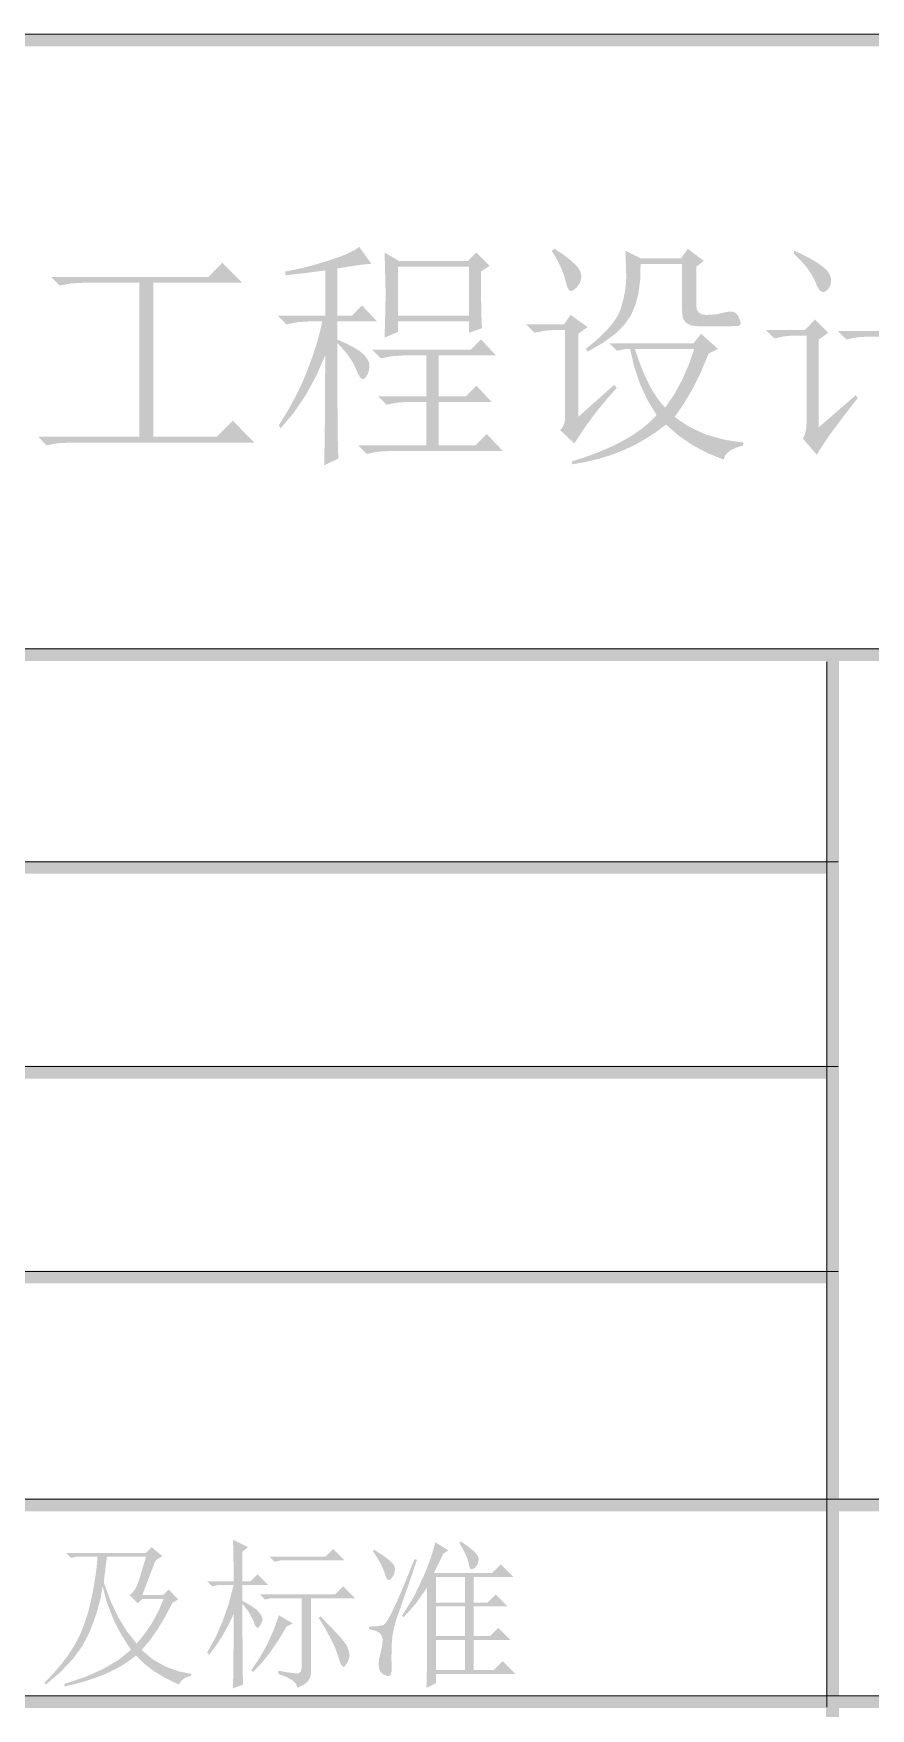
# Model space of a CAD drawing. Header units: millimetres. Extents: x 0 to 169, y 13 to 258.
# Drawn here: x 28.95 to 50.91, y 214.14 to 258.11 of the extents above; entities that cross this region are included whole.
import ezdxf

# ---------------------------------------------------------------- set-up
doc = ezdxf.new("R2010")
doc.units = ezdxf.units.MM

msp = doc.modelspace()

# ---------------------------------------------------------------- hatches: boundary and pattern name
h = msp.add_hatch(color=0)
h.dxf.hatch_style = 2
h.paths.add_polyline_path([(0, 257.767226), (168.994667, 257.767226), (168.994667, 258.105892), (0, 258.105892)])
h = msp.add_hatch(color=0)
h.dxf.hatch_style = 2
h.paths.add_polyline_path([(0.338667, 257.767226), (168.994667, 257.767226), (168.994667, 258.105892), (0.338667, 258.105892)])
h = msp.add_hatch(color=0)
h.paths.add_polyline_path([(38.162839, 250.124075), (38.190399, 251.254066), (38.162839, 252.356497), (38.537665, 252.13601), (40.345651, 252.13601), (40.571649, 252.356497), (40.918915, 252.009231), (40.692917, 251.860403), (40.693197, 251.587551), (40.694122, 251.339504), (40.695823, 251.116262), (40.698429, 250.917825), (40.702068, 250.744192), (40.706869, 250.595364), (40.712963, 250.47134), (40.720477, 250.372122), (40.373212, 250.250854), (40.373212, 250.54851), (38.510104, 250.54851), (38.510104, 250.272903)])
h.paths.add_polyline_path([(38.510104, 251.987182), (38.510104, 250.697339), (40.373212, 250.697339), (40.373212, 251.987182)])
h.paths.add_polyline_path([(37.843134, 249.80437), (40.422821, 249.80437), (40.692917, 250.074465), (41.089792, 249.655542), (39.579462, 249.655542), (39.579462, 248.586184), (40.296042, 248.586184), (40.571649, 248.861792), (40.968524, 248.437356), (39.579462, 248.437356), (39.579462, 247.29634), (40.544089, 247.29634), (40.841745, 247.593997), (41.266181, 247.147512), (38.289618, 247.147512), (37.975425, 247.129598), (37.694306, 247.070342), (37.468307, 247.29634), (39.254245, 247.29634), (39.254245, 248.437356), (38.80776, 248.437356), (38.497702, 248.418063), (38.212448, 248.365698), (37.991962, 248.586184), (39.254245, 248.586184), (39.254245, 249.655542), (38.658932, 249.655542), (38.348874, 249.63556), (38.06362, 249.578372)])
h.paths.add_polyline_path([(36.602899, 251.887964), (36.413764, 251.861178), (36.177086, 251.830775), (35.892865, 251.797271), (35.561102, 251.761184), (35.561102, 251.860403), (35.803896, 251.905792), (36.06891, 251.967201), (36.355628, 252.044112), (36.663533, 252.13601), (36.951715, 252.233248), (37.187188, 252.326869), (37.368916, 252.417389), (37.495868, 252.505325), (37.815573, 252.05884), (37.676047, 252.050744), (37.48071, 252.027145), (37.229562, 251.989077), (36.922604, 251.937573), (36.922604, 250.697339), (37.297431, 250.697339), (37.567526, 250.967434), (37.964401, 250.54851), (36.922604, 250.54851), (36.922604, 250.074465), (37.160402, 249.966892), (37.353241, 249.867071), (37.501639, 249.774484), (37.606111, 249.688615), (37.675271, 249.607827), (37.725311, 249.53014), (37.755714, 249.45452), (37.765964, 249.379934), (37.750116, 249.259356), (37.70533, 249.142911), (37.646074, 249.058851), (37.595087, 249.032668), (37.553573, 249.048171), (37.511026, 249.09468), (37.466412, 249.172195), (37.418698, 249.280715), (37.331882, 249.46365), (37.22026, 249.640383), (37.083835, 249.810915), (36.922604, 249.975247), (36.922884, 249.363656), (36.92381, 248.818728), (36.925511, 248.340463), (36.928116, 247.92886), (36.931755, 247.58392), (36.936557, 247.305642), (36.94265, 247.094027), (36.950165, 246.949075), (36.575339, 246.772686), (36.581271, 247.02407), (36.586621, 247.306848), (36.591326, 247.62089), (36.59532, 247.966067), (36.598539, 248.34225), (36.600918, 248.749309), (36.602393, 249.187116), (36.602899, 249.655542), (36.362173, 249.107858), (36.086824, 248.606166), (35.777368, 248.150982), (35.434323, 247.742825), (35.384714, 247.819995), (35.618377, 248.19818), (35.823619, 248.571715), (36.000955, 248.940081), (36.150903, 249.302764), (36.276907, 249.650116), (36.381724, 249.973179), (36.464837, 250.272472), (36.525729, 250.54851), (36.178464, 250.54851), (35.868405, 250.528529), (35.583151, 250.47134), (35.362665, 250.697339), (36.602899, 250.697339)])
h = msp.add_hatch(color=0)
h.paths.add_polyline_path([(42.548748, 252.406106), (42.620406, 252.455715), (42.803513, 252.335912), (42.956648, 252.224894), (43.080843, 252.123177), (43.177134, 252.03128), (43.248447, 251.945497), (43.297023, 251.861781), (43.322861, 251.780132), (43.325962, 251.70055), (43.288066, 251.554478), (43.204694, 251.441479), (43.113055, 251.367065), (43.066891, 251.34226), (43.020382, 251.357763), (42.980074, 251.404272), (42.945968, 251.481787), (42.918063, 251.590307), (42.867333, 251.771261), (42.789216, 251.967201), (42.683193, 252.178643)])
h.paths.add_polyline_path([(43.24328, 248.040481), (44.185858, 248.88384), (44.257516, 248.812182), (44.067432, 248.595141), (43.894403, 248.390503), (43.738943, 248.198266), (43.601569, 248.018432), (43.356279, 247.67599), (43.144061, 247.34595), (42.769234, 247.693215), (42.832452, 247.77073), (42.873965, 247.854446), (42.894808, 247.944363), (42.896014, 248.040481), (42.896014, 250.322512), (42.570797, 250.322512), (42.353067, 250.30322), (42.102264, 250.250854), (41.876266, 250.47134), (42.868453, 250.47134), (43.044842, 250.719387), (43.491326, 250.399682), (43.24328, 250.223293)])
h.paths.add_polyline_path([(44.731561, 249.826418), (44.819927, 249.563644), (44.911395, 249.321023), (45.005963, 249.098556), (45.103631, 248.896243), (45.2044, 248.714083), (45.30827, 248.552078), (45.41524, 248.410226), (45.525311, 248.288528), (45.747347, 248.607888), (45.949747, 248.970657), (46.131475, 249.376833), (46.2915, 249.826418)])
h.paths.add_polyline_path([(44.059078, 249.975247), (46.269451, 249.975247), (46.467889, 250.223293), (46.914373, 249.826418), (46.666326, 249.705151), (46.467889, 249.22878), (46.252915, 248.792201), (46.021405, 248.395929), (45.773358, 248.040481), (46.153524, 247.784252), (46.582266, 247.586417), (47.058551, 247.447494), (47.581344, 247.367998), (47.581344, 247.29634), (47.362408, 247.226146), (47.202383, 247.139933), (47.102303, 247.038216), (47.063201, 246.921514), (46.640316, 247.090151), (46.247403, 247.299096), (45.883428, 247.549383), (45.547359, 247.842043), (45.280989, 247.64128), (45.002862, 247.460671), (44.713108, 247.300216), (44.411856, 247.159914), (44.099235, 247.039767), (43.775375, 246.939773), (43.440404, 246.859933), (43.094451, 246.800247), (43.066891, 246.871905), (43.449038, 246.995691), (43.801729, 247.127358), (44.124966, 247.267035), (44.418746, 247.414852), (44.683071, 247.570936), (44.91794, 247.735418), (45.123354, 247.908426), (45.299312, 248.09009), (45.060567, 248.486965), (44.86523, 248.908645), (44.713302, 249.355129), (44.604781, 249.826418), (44.483514, 249.826418), (44.257516, 249.776809)])
h.paths.add_polyline_path([(46.341109, 250.967434), (46.357732, 250.858914), (46.407944, 250.781399), (46.492263, 250.73489), (46.611205, 250.719387), (46.879233, 250.737302), (47.134859, 250.796557), (47.237179, 250.809132), (47.320895, 250.797935), (47.386007, 250.764001), (47.432516, 250.708363), (47.489704, 250.585028), (47.509686, 250.498901), (47.493149, 250.45756), (47.44354, 250.432755), (47.378255, 250.426382), (47.247859, 250.423109), (47.051316, 250.421903), (46.787594, 250.421731), (46.390719, 250.421731), (46.196588, 250.446536), (46.061368, 250.52095), (45.986092, 250.644973), (45.971795, 250.818606), (45.971795, 252.05884), (44.880389, 252.05884), (44.871001, 251.657917), (44.825956, 251.298852), (44.744738, 250.982162), (44.62683, 250.708363), (44.453283, 250.457043), (44.205839, 250.215025), (43.885015, 249.981275), (43.491326, 249.75476), (43.441717, 249.826418), (43.629819, 249.978875), (43.797251, 250.126228), (43.944012, 250.268543), (44.070102, 250.405883), (44.175522, 250.538315), (44.260272, 250.665902), (44.32435, 250.788709), (44.367759, 250.9068), (44.426498, 251.127889), (44.469734, 251.336059), (44.496433, 251.530793), (44.505562, 251.711575), (44.483514, 252.406106), (44.880389, 252.207668), (45.944234, 252.207668), (46.120623, 252.455715), (46.539547, 252.13601), (46.341109, 251.987182)])
h = msp.add_hatch(color=0)
h.paths.add_polyline_path([(48.891472, 252.334448), (48.913521, 252.406106), (49.164841, 252.286303), (49.373786, 252.175285), (49.541389, 252.073568), (49.668686, 251.98167), (49.762737, 251.894854), (49.829916, 251.808037), (49.870224, 251.721221), (49.88366, 251.634405), (49.860233, 251.485576), (49.795465, 251.386358), (49.72174, 251.331925), (49.685222, 251.3147), (49.622005, 251.333303), (49.563955, 251.389114), (49.510039, 251.482131), (49.459224, 251.612356), (49.358886, 251.797271), (49.231159, 251.979603), (49.075526, 252.158834)])
h.paths.add_polyline_path([(49.558443, 247.770385), (50.528582, 248.613745), (50.578191, 248.536575), (50.369913, 248.269375), (50.183211, 248.025753), (50.017954, 247.805515), (49.874013, 247.608466), (49.75126, 247.434413), (49.649565, 247.283163), (49.5688, 247.154521), (49.508833, 247.048293), (49.139519, 247.472729), (49.182927, 247.557565), (49.213933, 247.663587), (49.232537, 247.791314), (49.238738, 247.941262), (49.238738, 250.173684), (48.593816, 250.173684), (48.814302, 250.173684), (48.633779, 250.154391), (48.395378, 250.102026), (48.16938, 250.322512), (49.189128, 250.322512), (49.459224, 250.59812), (49.80649, 250.250854), (49.558443, 250.074465)])
h.paths.add_polyline_path([(51.741255, 250.300464), (51.74076, 250.696025), (51.73936, 251.055801), (51.737186, 251.379661), (51.734365, 251.667477), (51.731028, 251.91912), (51.727303, 252.13446), (51.723319, 252.313368), (51.719207, 252.455715), (52.314519, 252.18562), (52.116082, 251.987182), (52.116082, 250.300464), (53.229536, 250.300464), (53.554753, 250.620168), (54.001238, 250.151635), (52.116082, 250.151635), (52.116082, 247.891653), (52.120905, 247.414852), (52.13813, 246.971123), (51.719207, 246.800247), (51.727303, 247.164221), (51.734365, 247.479619), (51.73936, 247.747476), (51.741255, 247.968823), (51.741255, 250.151635), (50.478972, 250.151635), (50.848286, 250.151635), (50.556142, 250.131654), (50.280535, 250.074465), (50.054536, 250.300464)])
h = msp.add_hatch(color=0)
h.dxf.hatch_style = 2
h.paths.add_polyline_path([(29.416816, 251.711575), (33.534394, 251.711575), (33.903708, 252.086401), (34.427363, 251.562747), (32.095722, 251.562747), (32.095722, 247.522339), (33.75488, 247.522339), (34.179316, 247.941262), (34.747068, 247.367998), (29.885349, 247.367998), (29.57529, 247.350773), (29.290036, 247.29634), (29.06955, 247.522339), (31.720896, 247.522339), (31.720896, 251.562747), (30.232615, 251.562747), (29.922556, 251.543454), (29.637302, 251.491089)])
h = msp.add_hatch(color=0)
h.dxf.hatch_style = 2
h.paths.add_polyline_path([(0.338667, 241.638226), (168.994667, 241.638226), (168.994667, 241.976892), (0.338667, 241.976892)])
h = msp.add_hatch(color=0)
h.dxf.hatch_style = 2
h.paths.add_polyline_path([(49.748722, 214.153309), (50.087385, 214.153309), (50.087385, 241.636109), (49.748722, 241.636109)])
h = msp.add_hatch(color=0)
h.dxf.hatch_style = 2
h.paths.add_polyline_path([(0.338667, 236.050226), (50.087389, 236.050226), (50.087389, 236.388896), (0.338667, 236.388896)])
h = msp.add_hatch(color=0)
h.dxf.hatch_style = 2
h.paths.add_polyline_path([(0.338667, 230.673892), (50.087389, 230.673892), (50.087389, 231.012555), (0.338667, 231.012555)])
h = msp.add_hatch(color=0)
h.dxf.hatch_style = 2
h.paths.add_polyline_path([(0.338667, 225.297559), (50.087389, 225.297559), (50.087389, 225.636222), (0.338667, 225.636222)])
h = msp.add_hatch(color=0)
h.dxf.hatch_style = 2
h.paths.add_polyline_path([(0.338667, 219.317976), (168.994667, 219.317976), (168.994667, 219.656639), (0.338667, 219.656639)])
h = msp.add_hatch(color=0)
h.paths.add_polyline_path([(36.481852, 216.556387), (36.630164, 216.406784), (36.760905, 216.272167), (36.874077, 216.152536), (36.969678, 216.047891), (37.047709, 215.958232), (37.108171, 215.88356), (37.151062, 215.823874), (37.176384, 215.779174), (37.225993, 215.646882), (37.24253, 215.547663), (37.225993, 215.436042), (37.176384, 215.332689), (37.12264, 215.258275), (37.093701, 215.23347), (37.053394, 215.25104), (37.015153, 215.30375), (36.97898, 215.3916), (36.944873, 215.51459), (36.869426, 215.720262), (36.758838, 215.956941), (36.613111, 216.224624), (36.432243, 216.523314)])
h.paths.add_polyline_path([(35.142399, 218.127351), (36.614144, 218.127351), (36.812582, 218.325788), (37.110238, 218.028132), (35.423519, 218.028132), (35.274691, 217.995059)])
h.paths.add_polyline_path([(35.37391, 215.134252), (35.574414, 215.099112), (35.729444, 215.076374), (35.838998, 215.066039), (35.903076, 215.068106), (35.965088, 215.109447), (35.985759, 215.200398), (35.985759, 217.035944), (35.175472, 217.035944), (35.026644, 217.002872), (34.894352, 217.135163), (36.862191, 217.135163), (37.077165, 217.350137), (37.391358, 217.035944), (36.233806, 217.035944), (36.233806, 215.068106), (36.204867, 214.945116), (36.134587, 214.84073), (36.022966, 214.754947), (35.870003, 214.687767), (35.838998, 214.784919), (35.74598, 214.877937), (35.590951, 214.96682), (35.37391, 215.051569)])
h.paths.add_polyline_path([(35.390446, 216.58946), (35.754248, 216.374486), (35.588884, 216.291804), (35.379077, 215.938337), (35.16307, 215.622077), (34.940861, 215.343025), (34.712451, 215.101179), (34.662842, 215.150788), (34.88195, 215.470149), (35.076253, 215.816381), (35.245752, 216.189484)])
h.paths.add_polyline_path([(34.431332, 216.887116), (34.43159, 216.46337), (34.432365, 216.085098), (34.433657, 215.752302), (34.435466, 215.464981), (34.437791, 215.223135), (34.440633, 215.026765), (34.443992, 214.87587), (34.447868, 214.77045), (34.183285, 214.671231), (34.190519, 215.059838), (34.195687, 215.51459), (34.198788, 216.035489), (34.199821, 216.622533), (34.066496, 216.338313), (33.914567, 216.064428), (33.744035, 215.800878), (33.554899, 215.547663), (33.50529, 215.613809), (33.722331, 216.003449), (33.910433, 216.42823), (34.069597, 216.88815), (34.199821, 217.38321), (33.78641, 217.38321), (33.637582, 217.350137), (33.50529, 217.482429), (34.199821, 217.482429), (34.198788, 217.786286), (34.195687, 218.069473), (34.190519, 218.331989), (34.183285, 218.573835), (34.58016, 218.375398), (34.431332, 218.259642), (34.431332, 217.482429), (34.646306, 217.482429), (34.828207, 217.66433), (35.109326, 217.38321), (34.431332, 217.38321), (34.431332, 216.969799), (34.575078, 216.890217), (34.69247, 216.816836), (34.784023, 216.749657), (34.850255, 216.688679), (34.932248, 216.581192), (34.960498, 216.490241), (34.948096, 216.428919), (34.910889, 216.346925), (34.865414, 216.28009), (34.828207, 216.258731), (34.802368, 216.271133), (34.774463, 216.30834), (34.744491, 216.370352), (34.712451, 216.457168), (34.584294, 216.696947)])
h = msp.add_hatch(color=0)
h.paths.add_polyline_path([(39.259977, 214.687767), (39.267212, 214.958552), (39.27238, 215.175593), (39.27548, 215.33889), (39.276514, 215.448444), (39.276514, 217.317064), (38.99126, 216.907787), (38.664665, 216.539851), (38.615056, 216.572924), (38.921669, 217.061438), (39.182807, 217.603696), (39.292275, 217.874395), (39.380556, 218.115637), (39.447132, 218.326908), (39.491488, 218.507689), (39.838753, 218.292715), (39.706462, 218.210033), (39.570036, 217.933047), (39.458415, 217.697403), (40.979769, 217.697403), (41.21128, 217.928913), (41.542009, 217.598184), (40.500212, 217.598184), (40.500212, 216.920189), (40.864014, 216.920189), (41.078988, 217.135163), (41.393181, 216.82097), (40.500212, 216.82097), (40.500212, 216.043757), (40.93016, 216.043757), (41.145134, 216.258731), (41.459326, 215.944538), (40.500212, 215.944538), (40.500212, 215.150788), (41.029378, 215.150788), (41.260889, 215.382299), (41.591618, 215.051569), (39.508024, 215.051569), (39.508024, 214.803523)])
h.paths.add_polyline_path([(40.268701, 217.598184), (39.508024, 217.598184), (39.508024, 216.920189), (40.268701, 216.920189)])
h.paths.add_polyline_path([(39.508024, 216.82097), (39.508024, 216.043757), (40.268701, 216.043757), (40.268701, 216.82097)])
h.paths.add_polyline_path([(39.508024, 215.944538), (39.508024, 215.150788), (40.268701, 215.150788), (40.268701, 215.944538)])
h.paths.add_polyline_path([(40.119873, 218.491153), (40.169483, 218.524226), (40.378255, 218.377465), (40.525016, 218.251374), (40.609766, 218.145954), (40.632503, 218.061205), (40.603565, 217.933736), (40.549821, 217.851743), (40.491944, 217.809713), (40.450602, 217.796622), (40.42063, 217.806957), (40.396859, 217.837963), (40.379289, 217.889639), (40.36792, 217.961986), (40.333814, 218.075674), (40.281104, 218.201765), (40.20979, 218.340258)])
h.paths.add_polyline_path([(37.887451, 218.309252), (38.132484, 218.154309), (38.305686, 218.020553), (38.407575, 217.908501), (38.438667, 217.81867), (38.417307, 217.682244), (38.367009, 217.58716), (38.309131, 217.532727), (38.26779, 217.515502), (38.242985, 217.525837), (38.218181, 217.556843), (38.193376, 217.608519), (38.168571, 217.680866), (38.124129, 217.80489), (38.05695, 217.94545), (37.967033, 218.102546), (37.854378, 218.276179)])
h.paths.add_polyline_path([(37.75516, 216.291804), (37.954286, 216.300761), (38.124474, 216.330389), (38.171747, 216.366552), (38.234975, 216.454326), (38.314094, 216.593648), (38.409039, 216.784452), (38.519745, 217.026675), (38.646148, 217.320251), (38.788182, 217.665116), (38.945785, 218.061205), (39.011931, 218.044668), (38.871371, 217.63229), (38.747347, 217.271589), (38.63986, 216.962564), (38.54891, 216.705215), (38.468294, 216.476892), (38.40835, 216.255286), (38.369076, 216.040915), (38.350472, 215.834295), (38.344271, 215.643006), (38.342204, 215.473938), (38.344271, 215.326574), (38.350472, 215.200398), (38.34229, 215.094892), (38.318088, 215.026076), (38.278384, 214.993433), (38.223693, 214.996448), (38.119651, 215.045368), (38.052816, 215.106691), (38.015609, 215.188684), (38.003207, 215.28308), (38.019743, 215.448444), (38.102425, 215.812247), (38.111383, 215.961075), (38.074865, 216.07683), (38.033437, 216.123339), (37.966689, 216.163646), (37.874102, 216.197753), (37.75516, 216.225658)])
h = msp.add_hatch(color=0)
h.paths.add_polyline_path([(32.1493, 218.028132), (31.802035, 217.118627), (32.347738, 217.118627), (32.496566, 217.267455), (32.744613, 217.002872), (32.595785, 216.920189), (32.396314, 216.538817), (32.194776, 216.204987), (31.99117, 215.9187), (31.785498, 215.679955), (32.083844, 215.428463), (32.419396, 215.238983), (32.765972, 215.11427), (33.091878, 215.051569), (33.091878, 215.00196), (32.984391, 214.975088), (32.893441, 214.927546), (32.819027, 214.859333), (32.761149, 214.77045), (32.418018, 214.935814), (32.116227, 215.117715), (31.855778, 215.316153), (31.63667, 215.531127), (31.466396, 215.399093), (31.278036, 215.275845), (31.071588, 215.161382), (30.847054, 215.055704), (30.604433, 214.95881), (30.343726, 214.870702), (30.064931, 214.791379), (29.76805, 214.72084), (29.751514, 214.786986), (30.29515, 214.96682), (30.768506, 215.175593), (31.171582, 215.413304), (31.504378, 215.679955), (31.24703, 216.088199), (31.037224, 216.502644), (30.87496, 216.92329), (30.760238, 217.350137), (30.712782, 217.061783), (30.636903, 216.758959), (30.53312, 216.441665), (30.401948, 216.109903), (30.223061, 215.771939), (29.975445, 215.436042), (29.658582, 215.102212), (29.271957, 214.77045), (29.238884, 214.820059), (29.480729, 215.074393), (29.693636, 215.32511), (29.877604, 215.572726), (30.032634, 215.817759), (30.163978, 216.071921), (30.277235, 216.346236), (30.372923, 216.640189), (30.451557, 216.953262), (30.51555, 217.268488), (30.566623, 217.569245), (30.604261, 217.855533), (30.627946, 218.127351), (30.082243, 218.127351), (29.933415, 218.094278), (29.801123, 218.226569), (31.901253, 218.226569), (32.050082, 218.375398), (32.331201, 218.143887)])
h.paths.add_polyline_path([(31.471306, 217.118627), (31.542619, 217.180725), (31.607731, 217.268144), (31.666642, 217.381401), (31.719352, 217.521014), (31.901253, 218.127351), (30.875993, 218.127351), (30.858423, 218.004361), (30.838786, 217.850365), (30.817082, 217.665363), (30.793311, 217.449356), (30.964877, 216.977033), (31.165381, 216.552253), (31.394824, 216.175015), (31.653207, 215.845319), (31.871281, 216.110936), (32.062484, 216.395157), (32.226815, 216.697981), (32.364274, 217.019408), (31.802035, 217.019408), (31.68628, 216.903653)])
h = msp.add_hatch(color=0)
h.dxf.hatch_style = 2
h.paths.add_polyline_path([(0.338667, 214.153309), (168.994667, 214.153309), (168.994667, 214.491972), (0.338667, 214.491972)])
h = msp.add_hatch(color=0)
h.dxf.hatch_style = 2
h.paths.add_polyline_path([(0.338667, 214.153309), (168.994667, 214.153309), (168.994667, 214.491972), (0.338667, 214.491972)])
h = msp.add_hatch(color=0)
h.dxf.hatch_style = 2
h.paths.add_polyline_path([(49.748722, 12.706615), (50.087385, 12.706615), (50.087385, 214.153309), (49.748722, 214.153309)])

# ---------------------------------------------------------------- linework, layer by layer
at = {"color": 0, "lineweight": 0}
for points in [[(0.021167, 258.084726), (168.9735, 258.084726)], [(0.359833, 241.955726), (168.9735, 241.955726)], [(49.769889, 241.617059), (49.769889, 214.174476)], [(0.359833, 236.367726), (50.066222, 236.367726)], [(0.359833, 230.991392), (50.066222, 230.991392)], [(0.359833, 225.615059), (50.066222, 225.615059)], [(0.359833, 219.635476), (168.9735, 219.635476)], [(0.359833, 214.470809), (168.9735, 214.470809)]]:
    msp.add_lwpolyline(points, dxfattribs=at)

doc.saveas('drawing.dxf')
